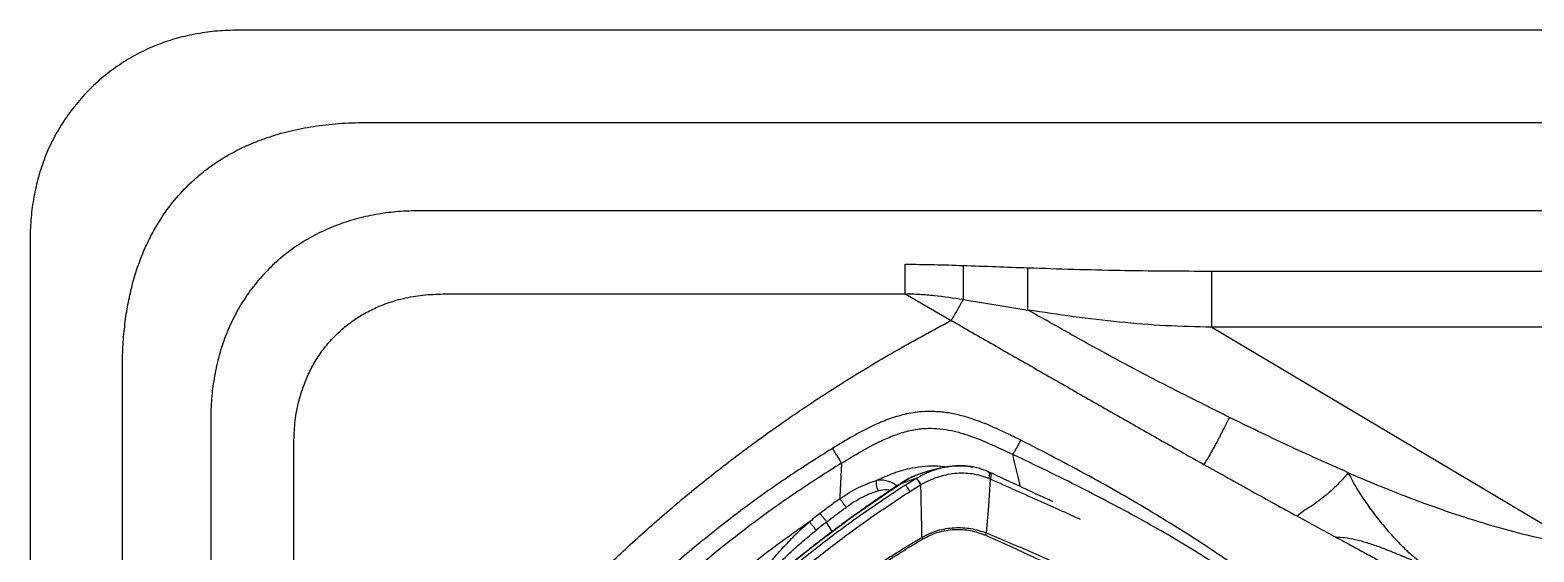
# Model space of a CAD drawing. Extents: x 400 to 501, y 484 to 634.
# Drawn here: x 400.3 to 422.01, y 589.31 to 596.84 of the extents above; entities that cross this region are included whole.
import ezdxf

# ---------------------------------------------------------------- set-up
doc = ezdxf.new("R2010")
doc.units = 0
doc.header["$MEASUREMENT"] = 0
doc.layers.add('1', color=4, linetype='Continuous')
doc.layers.add('DIM', color=3, linetype='Continuous')
doc.layers.add('GEOMETRY', color=3, linetype='Continuous', lineweight=25)

# ---------------------------------------------------------------- blocks, each defined once
blk = doc.blocks.new('2026 GRANDEE')
at = {"layer": '1', "color": 4, "ltscale": 16}
for p, q in [((47.123, 0), (-47.123, 0)), ((-50.123, -3), (-50.123, -88.174))]:
    blk.add_line(p, q, dxfattribs=at)
blk.add_open_spline([(-47.123, 0), (-47.221, -0.003), (-47.418, -0.008), (-47.71, -0.05), (-47.998, -0.113), (-48.278, -0.204), (-48.547, -0.325), (-48.802, -0.474), (-49.042, -0.649), (-49.264, -0.847), (-49.463, -1.069), (-49.639, -1.308), (-49.79, -1.564), (-49.913, -1.834), (-50.005, -2.116), (-50.071, -2.406), (-50.114, -2.701), (-50.12, -2.9), (-50.123, -3)], degree=3, knots=[0, 0, 0, 0, 0.062366, 0.124638, 0.186644, 0.248523, 0.310634, 0.37302, 0.435572, 0.498279, 0.561143, 0.623946, 0.686467, 0.748826, 0.811278, 0.874006, 0.936971, 1, 1, 1, 1], dxfattribs=at)
at = {"layer": 'GEOMETRY', "ltscale": 16}
for p, q in [((-45.241, -1.332), (45.241, -1.332)), ((-14.117, -2.607), (-44.506, -2.607)), ((-33.069, -3.477), (-14.815, -3.477)), ((-44.166, -3.807), (-37.495, -3.807)), ((-37.495, -3.807), (-36.829, -4.189)), ((-33.069, -4.285), (-27.758, -7.441)), ((-25.833, -4.285), (-33.069, -4.285)), ((-47.516, -5.616), (-47.516, -41.246)), ((-46.315, -12.676), (-46.315, -5.957)), ((-37.552, -6.539), (-37.333, -6.465)), ((-37.495, -6.563), (-37.338, -6.467)), ((-36.987, -6.32), (-37.162, -6.365)), ((-36.976, -6.319), (-36.991, -6.321)), ((-36.271, -6.382), (-36.294, -6.371)), ((-36.289, -6.466), (-36.265, -6.476)), ((-37.425, -6.655), (-37.271, -6.561)), ((-38.547, -7.235), (-38.628, -7.097)), ((-37.255, -7.319), (-37.242, -7.344)), ((-36.322, -7.255), (-36.336, -7.286))]:
    blk.add_line(p, q, dxfattribs=at)
at = {"layer": 'GEOMETRY'}
blk.add_line((-48.791, -86.292), (-48.791, -4.882), dxfattribs=at)
at = {"layer": 'GEOMETRY', "ltscale": 16, "flags": 128}
for points in [[(-36.265, -6.476), (-36.293, -6.866), (-36.322, -7.255)], [(-36.31, -6.368), (-36.3, -6.369), (-36.291, -6.374), (-36.284, -6.382), (-36.28, -6.394), (-36.278, -6.41), (-36.279, -6.427), (-36.283, -6.446), (-36.289, -6.466)], [(-37.558, -6.54), (-37.557, -6.539), (-37.552, -6.539)]]:
    blk.add_lwpolyline(points, dxfattribs=at)
at = {"layer": 'GEOMETRY', "ltscale": 16}
for centre, radius, start, end in [((-37.551, -6.693), 0.316, 25.4039, 46.3992), ((-37.728, -6.812), 0.341, 27.4344, 46.8867)]:
    blk.add_arc(centre, radius, start, end, dxfattribs=at)
at = {"layer": 'GEOMETRY'}
blk.add_open_spline([(-48.791, -4.882), (-48.789, -4.779), (-48.786, -4.577), (-48.761, -4.28), (-48.72, -3.995), (-48.663, -3.724), (-48.591, -3.471), (-48.505, -3.237), (-48.408, -3.021), (-48.277, -2.779), (-48.102, -2.52), (-47.894, -2.284), (-47.692, -2.099), (-47.506, -1.954), (-47.325, -1.837), (-47.154, -1.742), (-46.995, -1.665), (-46.83, -1.596), (-46.61, -1.519), (-46.331, -1.442), (-45.985, -1.378), (-45.619, -1.339), (-45.369, -1.334), (-45.241, -1.332)], degree=3, knots=[0, 0, 0, 0, 0.054174, 0.106271, 0.156471, 0.204975, 0.252004, 0.294371, 0.335763, 0.376405, 0.438566, 0.499996, 0.54097, 0.582128, 0.623756, 0.654181, 0.684999, 0.716306, 0.748196, 0.807154, 0.868505, 0.932665, 1, 1, 1, 1], dxfattribs=at)
at = {"layer": 'GEOMETRY', "ltscale": 16}
for points, knots in [([(-44.506, -2.607), (-44.606, -2.609), (-44.804, -2.614), (-45.1, -2.651), (-45.39, -2.713), (-45.676, -2.804), (-45.95, -2.921), (-46.212, -3.068), (-46.457, -3.241), (-46.681, -3.442), (-46.881, -3.666), (-47.055, -3.91), (-47.202, -4.172), (-47.319, -4.447), (-47.409, -4.732), (-47.471, -5.023), (-47.509, -5.319), (-47.514, -5.517), (-47.516, -5.616)], [0, 0, 0, 0, 0.062674, 0.124107, 0.187097, 0.248918, 0.312022, 0.374264, 0.43726, 0.499948, 0.562636, 0.625644, 0.687891, 0.751001, 0.812821, 0.875822, 0.937266, 1, 1, 1, 1]), ([(-37.495, -3.377), (-37.354, -3.379), (-37.075, -3.381), (-36.796, -3.391), (-36.657, -3.396)], [0, 0, 0, 0, 0.501098, 1, 1, 1, 1]), ([(-37.495, -3.807), (-37.495, -3.764), (-37.495, -3.678), (-37.495, -3.558), (-37.495, -3.452), (-37.495, -3.402), (-37.495, -3.377)], [0, 0, 0, 0, 0.250001, 0.5, 0.749999, 1, 1, 1, 1]), ([(-36.657, -3.396), (-36.5, -3.401), (-36.188, -3.412), (-35.876, -3.424), (-35.721, -3.429)], [0, 0, 0, 0, 0.503914, 1, 1, 1, 1]), ([(-36.657, -3.396), (-36.657, -3.425), (-36.657, -3.483), (-36.657, -3.58), (-36.657, -3.667), (-36.657, -3.737), (-36.657, -3.812), (-36.657, -3.862), (-36.657, -3.887)], [0, 0, 0, 0, 0.265884, 0.516211, 0.635192, 0.752326, 0.871899, 1, 1, 1, 1]), ([(-35.721, -3.429), (-35.281, -3.443), (-34.398, -3.471), (-33.513, -3.475), (-33.069, -3.477)], [0, 0, 0, 0, 0.498138, 1, 1, 1, 1]), ([(-35.721, -4.039), (-35.721, -4.006), (-35.721, -3.945), (-35.721, -3.851), (-35.721, -3.764), (-35.721, -3.685), (-35.721, -3.612), (-35.721, -3.521), (-35.721, -3.466), (-35.721, -3.429)], [0, 0, 0, 0, 0.127537, 0.245978, 0.362198, 0.480886, 0.604332, 0.732872, 1, 1, 1, 1]), ([(-33.069, -4.285), (-33.069, -4.244), (-33.069, -4.162), (-33.069, -4.043), (-33.069, -3.928), (-33.069, -3.819), (-33.069, -3.717), (-33.069, -3.626), (-33.069, -3.544), (-33.069, -3.499), (-33.069, -3.477)], [0, 0, 0, 0, 0.125001, 0.250001, 0.375, 0.5, 0.625, 0.749999, 0.874999, 1, 1, 1, 1]), ([(-46.315, -5.957), (-46.313, -5.861), (-46.307, -5.669), (-46.257, -5.387), (-46.182, -5.136), (-46.088, -4.92), (-45.984, -4.734), (-45.86, -4.562), (-45.719, -4.404), (-45.561, -4.262), (-45.389, -4.139), (-45.203, -4.035), (-44.986, -3.941), (-44.736, -3.866), (-44.454, -3.816), (-44.262, -3.81), (-44.166, -3.807)], [0, 0, 0, 0, 0.084611, 0.16836, 0.251296, 0.313988, 0.375847, 0.438067, 0.499995, 0.561912, 0.624136, 0.685996, 0.748695, 0.83163, 0.915352, 1, 1, 1, 1]), ([(-36.657, -3.887), (-36.796, -3.868), (-37.004, -3.839), (-37.284, -3.813), (-37.424, -3.809), (-37.495, -3.807)], [0, 0, 0, 0, 0.501143, 0.750439, 1, 1, 1, 1]), ([(-36.657, -3.887), (-36.686, -3.938), (-36.742, -4.036), (-36.801, -4.139), (-36.829, -4.189)], [0, 0, 0, 0, 0.51397, 1, 1, 1, 1]), ([(-36.657, -3.887), (-36.499, -3.912), (-36.187, -3.961), (-35.876, -4.013), (-35.721, -4.039)], [0, 0, 0, 0, 0.503371, 1, 1, 1, 1]), ([(-33.069, -4.285), (-33.291, -4.281), (-33.736, -4.272), (-34.401, -4.215), (-35.064, -4.139), (-35.502, -4.072), (-35.721, -4.039)], [0, 0, 0, 0, 0.249151, 0.49929, 0.749669, 1, 1, 1, 1]), ([(-32.814, -5.587), (-33.059, -5.464), (-33.55, -5.22), (-34.28, -4.841), (-35.003, -4.446), (-35.481, -4.174), (-35.721, -4.039)], [0, 0, 0, 0, 0.250147, 0.499911, 0.749382, 1, 1, 1, 1]), ([(-45.951, -13.311), (-45.803, -13.036), (-45.509, -12.489), (-45.136, -11.875), (-44.866, -11.453), (-44.707, -11.213), (-44.542, -10.97), (-44.361, -10.711), (-44.026, -10.247), (-43.521, -9.595), (-42.835, -8.795), (-42.179, -8.105), (-41.567, -7.515), (-41.008, -7.013), (-40.533, -6.617), (-40.15, -6.314), (-39.866, -6.098), (-39.583, -5.889), (-39.315, -5.698), (-38.906, -5.416), (-38.343, -5.05), (-37.599, -4.603), (-37.087, -4.327), (-36.829, -4.189)], [0, 0, 0, 0, 0.071478, 0.142152, 0.164219, 0.186221, 0.208164, 0.23124, 0.25853, 0.33935, 0.419742, 0.49991, 0.55706, 0.614293, 0.671682, 0.698814, 0.726004, 0.753262, 0.779402, 0.801319, 0.866902, 0.933096, 1, 1, 1, 1]), ([(-36.829, -4.189), (-36.626, -4.305), (-36.22, -4.538), (-35.61, -4.887), (-35, -5.236), (-34.39, -5.584), (-33.783, -5.929), (-33.383, -6.154), (-33.183, -6.266)], [0, 0, 0, 0, 0.166439, 0.333203, 0.499914, 0.666847, 0.833939, 1, 1, 1, 1]), ([(-35.826, -5.917), (-35.896, -5.882), (-36.039, -5.811), (-36.26, -5.709), (-36.474, -5.624), (-36.678, -5.561), (-36.868, -5.52), (-37.062, -5.5), (-37.275, -5.503), (-37.501, -5.539), (-37.733, -5.61), (-37.985, -5.716), (-38.254, -5.859), (-38.447, -5.976), (-38.543, -6.035)], [0, 0, 0, 0, 0.081028, 0.164915, 0.251203, 0.317709, 0.384828, 0.451901, 0.518052, 0.603698, 0.686507, 0.767013, 0.884374, 1, 1, 1, 1]), ([(-32.814, -5.587), (-32.839, -5.637), (-32.894, -5.747), (-32.971, -5.897), (-33.047, -6.036), (-33.114, -6.155), (-33.16, -6.23), (-33.183, -6.266)], [0, 0, 0, 0, 0.221955, 0.478075, 0.655493, 0.830903, 1, 1, 1, 1]), ([(-31.099, -6.385), (-31.393, -6.255), (-31.969, -5.999), (-32.536, -5.722), (-32.814, -5.587)], [0, 0, 0, 0, 0.5098488, 1, 1, 1, 1]), ([(-38.412, -6.248), (-38.319, -6.191), (-38.134, -6.078), (-37.88, -5.942), (-37.651, -5.843), (-37.448, -5.779), (-37.254, -5.746), (-37.073, -5.742), (-36.907, -5.76), (-36.74, -5.795), (-36.52, -5.863), (-36.253, -5.973), (-36.045, -6.072), (-35.941, -6.121)], [0, 0, 0, 0, 0.123516, 0.244844, 0.32506, 0.404783, 0.48493, 0.5463, 0.609148, 0.673442, 0.738865, 0.870032, 1, 1, 1, 1]), ([(-38.543, -6.035), (-38.759, -6.171), (-39.195, -6.447), (-39.833, -6.902), (-40.461, -7.393), (-41.073, -7.921), (-41.661, -8.48), (-42.22, -9.069), (-42.748, -9.68), (-43.239, -10.309), (-43.694, -10.946), (-43.969, -11.381), (-44.105, -11.597)], [0, 0, 0, 0, 0.096388, 0.195023, 0.295826, 0.397716, 0.500085, 0.602465, 0.704379, 0.805192, 0.903705, 1, 1, 1, 1]), ([(-38.543, -6.035), (-38.529, -6.058), (-38.501, -6.103), (-38.463, -6.165), (-38.431, -6.217), (-38.418, -6.238), (-38.412, -6.248)], [0, 0, 0, 0, 0.249999, 0.5, 0.750001, 1, 1, 1, 1]), ([(-35.941, -6.121), (-35.935, -6.112), (-35.921, -6.094), (-35.892, -6.045), (-35.86, -5.986), (-35.837, -5.94), (-35.826, -5.917)], [0, 0, 0, 0, 0.249999, 0.5, 0.750001, 1, 1, 1, 1]), ([(-32.434, -7.943), (-32.541, -7.865), (-32.756, -7.709), (-33.12, -7.463), (-33.512, -7.21), (-33.932, -6.952), (-34.376, -6.691), (-34.843, -6.43), (-35.327, -6.171), (-35.659, -6.002), (-35.826, -5.917)], [0, 0, 0, 0, 0.118902, 0.2390828, 0.3605966, 0.4843161, 0.6101208, 0.7379157, 0.8680111, 1, 1, 1, 1]), ([(-38.412, -6.248), (-38.625, -6.382), (-39.054, -6.654), (-39.682, -7.103), (-40.302, -7.587), (-40.904, -8.107), (-41.483, -8.658), (-42.034, -9.238), (-42.554, -9.84), (-43.038, -10.459), (-43.486, -11.086), (-43.758, -11.516), (-43.892, -11.728)], [0, 0, 0, 0, 0.096434, 0.195093, 0.295893, 0.397757, 0.500085, 0.602425, 0.704313, 0.805122, 0.903658, 1, 1, 1, 1]), ([(-38.412, -6.248), (-38.416, -6.334), (-38.425, -6.505), (-38.433, -6.677), (-38.437, -6.763)], [0, 0, 0, 0, 0.500062, 1, 1, 1, 1]), ([(-37.907, -6.497), (-37.825, -6.46), (-37.659, -6.384), (-37.422, -6.317), (-37.205, -6.287), (-37.036, -6.283), (-36.931, -6.296), (-36.889, -6.302)], [0, 0, 0, 0, 0.256405, 0.519052, 0.69817, 0.879829, 1, 1, 1, 1]), ([(-37.333, -6.465), (-37.293, -6.442), (-37.212, -6.397), (-37.084, -6.347), (-36.953, -6.31), (-36.82, -6.288), (-36.687, -6.283), (-36.585, -6.289), (-36.531, -6.301), (-36.519, -6.304)], [0, 0, 0, 0, 0.158152, 0.317095, 0.4750197, 0.6337606, 0.793729, 0.9531188, 1, 1, 1, 1]), ([(-36.294, -6.371), (-36.348, -6.35), (-36.456, -6.307), (-36.633, -6.282), (-36.808, -6.283), (-36.922, -6.307), (-36.976, -6.319)], [0, 0, 0, 0, 0.256933, 0.51337, 0.768549, 1, 1, 1, 1]), ([(-32.589, -7.994), (-32.693, -7.921), (-32.903, -7.774), (-33.261, -7.545), (-33.647, -7.311), (-34.062, -7.075), (-34.503, -6.836), (-34.965, -6.597), (-35.446, -6.358), (-35.775, -6.2), (-35.941, -6.121)], [0, 0, 0, 0, 0.1179429, 0.2372812, 0.3581462, 0.4814957, 0.6072978, 0.7355298, 0.8665569, 1, 1, 1, 1]), ([(-35.828, -6.587), (-35.841, -6.533), (-35.88, -6.38), (-35.917, -6.223), (-35.941, -6.121)], [0, 0, 0, 0, 0.349914, 1, 1, 1, 1]), ([(-33.183, -6.266), (-33.066, -6.332), (-32.834, -6.462), (-32.492, -6.652), (-32.157, -6.836), (-31.941, -6.954), (-31.834, -7.013)], [0, 0, 0, 0, 0.253528, 0.504061, 0.75426, 1, 1, 1, 1]), ([(-38.437, -6.763), (-38.393, -6.734), (-38.306, -6.675), (-38.171, -6.6), (-38.036, -6.538), (-37.949, -6.51), (-37.907, -6.497)], [0, 0, 0, 0, 0.257588, 0.514856, 0.763832, 1, 1, 1, 1]), ([(-37.907, -6.497), (-37.908, -6.501), (-37.911, -6.51), (-37.913, -6.527), (-37.913, -6.547), (-37.911, -6.568), (-37.906, -6.59), (-37.899, -6.611), (-37.89, -6.631), (-37.883, -6.642), (-37.88, -6.648)], [0, 0, 0, 0, 0.125, 0.250001, 0.375001, 0.5, 0.624999, 0.749999, 0.875, 1, 1, 1, 1]), ([(-37.612, -6.576), (-37.632, -6.563), (-37.677, -6.531), (-37.752, -6.504), (-37.831, -6.489), (-37.882, -6.495), (-37.907, -6.497)], [0, 0, 0, 0, 0.201012, 0.474608, 0.740329, 1, 1, 1, 1]), ([(-37.163, -6.365), (-37.232, -6.386), (-37.37, -6.427), (-37.495, -6.502), (-37.558, -6.54)], [0, 0, 0, 0, 0.502105, 1, 1, 1, 1]), ([(-37.552, -6.539), (-37.512, -6.513), (-37.431, -6.463), (-37.301, -6.407), (-37.211, -6.375), (-37.164, -6.366), (-37.162, -6.365)], [0, 0, 0, 0, 0.3283437, 0.6551581, 0.9841428, 1, 1, 1, 1]), ([(-37.338, -6.467), (-37.337, -6.467), (-37.336, -6.466), (-37.334, -6.465), (-37.333, -6.465)], [0, 0, 0, 0, 0.56, 1, 1, 1, 1]), ([(-37.338, -6.467), (-37.335, -6.469), (-37.331, -6.472), (-37.32, -6.484), (-37.311, -6.496), (-37.301, -6.511), (-37.287, -6.532), (-37.277, -6.549), (-37.271, -6.561)], [0, 0, 0, 0, 0.239155, 0.368166, 0.499999, 0.631832, 0.760844, 1, 1, 1, 1]), ([(-37.266, -6.558), (-37.227, -6.537), (-37.15, -6.495), (-37.028, -6.447), (-36.904, -6.412), (-36.777, -6.392), (-36.65, -6.386), (-36.525, -6.397), (-36.402, -6.422), (-36.327, -6.451), (-36.289, -6.466)], [0, 0, 0, 0, 0.1237325, 0.2483157, 0.3718249, 0.4957948, 0.6209021, 0.7461081, 0.872828, 1, 1, 1, 1]), ([(-35.362, -6.804), (-35.38, -6.796), (-35.482, -6.748), (-35.684, -6.654), (-35.968, -6.522), (-36.171, -6.428), (-36.272, -6.381)], [0, 0, 0, 0, 0.063188, 0.358303, 0.680272, 1, 1, 1, 1]), ([(-36.272, -6.382), (-36.271, -6.382), (-36.266, -6.384), (-36.261, -6.392), (-36.256, -6.404), (-36.254, -6.421), (-36.255, -6.439), (-36.259, -6.458), (-36.263, -6.47), (-36.265, -6.476)], [0, 0, 0, 0, 0.055844, 0.216017, 0.380197, 0.544377, 0.704549, 0.857262, 1, 1, 1, 1]), ([(-36.265, -6.476), (-36.14, -6.532), (-35.89, -6.643), (-35.533, -6.801), (-35.224, -6.938), (-35.044, -7.021), (-34.969, -7.055)], [0, 0, 0, 0, 0.271761, 0.542766, 0.812351, 1, 1, 1, 1]), ([(-31.099, -6.385), (-31.135, -6.428), (-31.206, -6.512), (-31.318, -6.622), (-31.424, -6.715), (-31.531, -6.798), (-31.637, -6.87), (-31.738, -6.935), (-31.804, -6.988), (-31.834, -7.013)], [0, 0, 0, 0, 0.15981, 0.309831, 0.450251, 0.580605, 0.738995, 0.880321, 1, 1, 1, 1]), ([(-31.099, -6.385), (-30.915, -6.463), (-30.549, -6.618), (-29.993, -6.832), (-29.434, -7.026), (-28.874, -7.195), (-28.316, -7.337), (-27.943, -7.406), (-27.758, -7.441)], [0, 0, 0, 0, 0.170348, 0.339883, 0.508825, 0.675728, 0.839554, 1, 1, 1, 1]), ([(-29.992, -7.721), (-30.034, -7.692), (-30.118, -7.635), (-30.257, -7.509), (-30.402, -7.362), (-30.549, -7.196), (-30.696, -7.014), (-30.84, -6.818), (-30.978, -6.609), (-31.058, -6.46), (-31.099, -6.385)], [0, 0, 0, 0, 0.1228576, 0.2467464, 0.3715109, 0.4965506, 0.6219281, 0.7475062, 0.8735949, 1, 1, 1, 1]), ([(-43.189, -12.392), (-43.067, -12.198), (-42.824, -11.812), (-42.432, -11.25), (-42.021, -10.702), (-41.59, -10.17), (-41.139, -9.653), (-40.669, -9.154), (-40.181, -8.673), (-39.677, -8.211), (-39.155, -7.767), (-38.617, -7.344), (-38.065, -6.939), (-37.685, -6.688), (-37.495, -6.563)], [0, 0, 0, 0, 0.083512, 0.166712, 0.249853, 0.333077, 0.416479, 0.499832, 0.583025, 0.666209, 0.749518, 0.832976, 0.916394, 1, 1, 1, 1]), ([(-43.092, -12.457), (-42.946, -12.226), (-42.655, -11.766), (-42.178, -11.101), (-41.674, -10.456), (-41.141, -9.834), (-40.613, -9.269), (-40.096, -8.758), (-39.594, -8.297), (-39.076, -7.855), (-38.541, -7.433), (-37.992, -7.029), (-37.614, -6.78), (-37.425, -6.655)], [0, 0, 0, 0, 0.100069, 0.199912, 0.299747, 0.399786, 0.499827, 0.583023, 0.66622, 0.749552, 0.833045, 0.916507, 1, 1, 1, 1]), ([(-37.558, -6.54), (-37.636, -6.592), (-37.783, -6.689), (-37.989, -6.831), (-38.169, -6.958), (-38.324, -7.069), (-38.453, -7.164), (-38.561, -7.245), (-38.671, -7.328), (-38.801, -7.429), (-38.967, -7.559), (-39.162, -7.716), (-39.388, -7.903), (-39.641, -8.12), (-39.817, -8.279), (-39.91, -8.363)], [0, 0, 0, 0, 0.0944, 0.178601, 0.252617, 0.316526, 0.370349, 0.414102, 0.452694, 0.509417, 0.579905, 0.664168, 0.762233, 0.874151, 1, 1, 1, 1]), ([(-39.908, -8.362), (-39.722, -8.196), (-39.35, -7.865), (-38.768, -7.399), (-38.17, -6.953), (-37.758, -6.677), (-37.552, -6.539)], [0, 0, 0, 0, 0.250036, 0.49971, 0.749502, 1, 1, 1, 1]), ([(-37.88, -6.648), (-37.917, -6.659), (-37.992, -6.683), (-38.109, -6.738), (-38.23, -6.807), (-38.307, -6.86), (-38.347, -6.887)], [0, 0, 0, 0, 0.231516, 0.476316, 0.733801, 1, 1, 1, 1]), ([(-37.709, -6.641), (-37.724, -6.638), (-37.783, -6.627), (-37.839, -6.639), (-37.88, -6.648)], [0, 0, 0, 0, 0.254221, 1, 1, 1, 1]), ([(-37.271, -6.561), (-37.27, -6.56), (-37.268, -6.559), (-37.267, -6.558), (-37.266, -6.558)], [0, 0, 0, 0, 0.56, 1, 1, 1, 1]), ([(-37.271, -6.561), (-37.268, -6.687), (-37.266, -6.814), (-37.263, -6.945), (-37.263, -6.962), (-37.261, -7.025), (-37.259, -7.146), (-37.256, -7.256), (-37.255, -7.319)], [0, 0, 0, 0, 0.500044, 0.502112, 0.51916, 0.567196, 0.750022, 1, 1, 1, 1]), ([(-38.437, -6.763), (-38.487, -6.798), (-38.586, -6.869), (-38.681, -6.943), (-38.728, -6.979)], [0, 0, 0, 0, 0.506626, 1, 1, 1, 1]), ([(-38.628, -7.097), (-38.582, -7.061), (-38.49, -6.99), (-38.395, -6.921), (-38.347, -6.887)], [0, 0, 0, 0, 0.501779, 1, 1, 1, 1]), ([(-38.347, -6.887), (-38.35, -6.881), (-38.357, -6.87), (-38.369, -6.852), (-38.382, -6.833), (-38.395, -6.814), (-38.408, -6.797), (-38.42, -6.782), (-38.43, -6.77), (-38.435, -6.765), (-38.437, -6.763)], [0, 0, 0, 0, 0.125, 0.250001, 0.375001, 0.5, 0.624999, 0.749999, 0.875, 1, 1, 1, 1]), ([(-38.88, -7.098), (-39.083, -7.241), (-39.486, -7.527), (-40.065, -7.99), (-40.622, -8.476), (-41.155, -8.985), (-41.664, -9.518), (-42.15, -10.075), (-42.613, -10.654), (-42.899, -11.057), (-43.042, -11.26)], [0, 0, 0, 0, 0.125663, 0.250769, 0.375483, 0.499993, 0.624505, 0.749222, 0.874332, 1, 1, 1, 1]), ([(-39.566, -7.847), (-39.515, -7.779), (-39.412, -7.642), (-39.243, -7.451), (-39.067, -7.266), (-38.943, -7.154), (-38.88, -7.098)], [0, 0, 0, 0, 0.2487828, 0.4980364, 0.7482769, 1, 1, 1, 1]), ([(-38.728, -6.979), (-38.754, -6.999), (-38.805, -7.038), (-38.855, -7.078), (-38.88, -7.098)], [0, 0, 0, 0, 0.500384, 1, 1, 1, 1]), ([(-38.78, -7.215), (-38.783, -7.21), (-38.79, -7.199), (-38.803, -7.181), (-38.817, -7.162), (-38.832, -7.145), (-38.846, -7.128), (-38.86, -7.115), (-38.872, -7.104), (-38.877, -7.1), (-38.88, -7.098)], [0, 0, 0, 0, 0.125001, 0.250001, 0.375001, 0.5, 0.624999, 0.749999, 0.874999, 1, 1, 1, 1]), ([(-38.628, -7.097), (-38.654, -7.117), (-38.704, -7.156), (-38.754, -7.196), (-38.78, -7.215)], [0, 0, 0, 0, 0.500389, 1, 1, 1, 1]), ([(-38.728, -6.979), (-38.725, -6.981), (-38.719, -6.985), (-38.707, -6.996), (-38.694, -7.01), (-38.679, -7.026), (-38.665, -7.044), (-38.651, -7.062), (-38.638, -7.081), (-38.632, -7.091), (-38.628, -7.097)], [0, 0, 0, 0, 0.1250005, 0.2500012, 0.3750009, 0.5, 0.6249992, 0.7499988, 0.8749995, 1, 1, 1, 1]), ([(-31.834, -7.013), (-31.739, -7.064), (-31.551, -7.167), (-31.371, -7.264), (-31.281, -7.313)], [0, 0, 0, 0, 0.5013184, 1, 1, 1, 1]), ([(-42.455, -12.668), (-42.33, -12.449), (-42.079, -12.011), (-41.664, -11.375), (-41.22, -10.761), (-40.745, -10.175), (-40.239, -9.618), (-39.697, -9.094), (-39.123, -8.603), (-38.522, -8.143), (-37.9, -7.711), (-37.47, -7.449), (-37.255, -7.319)], [0, 0, 0, 0, 0.100262, 0.200594, 0.3008419, 0.4004929, 0.4997617, 0.5991068, 0.6990092, 0.7993777, 0.8996698, 1, 1, 1, 1]), ([(-42.431, -12.681), (-42.353, -12.545), (-42.206, -12.285), (-41.985, -11.922), (-41.779, -11.603), (-41.591, -11.327), (-41.425, -11.092), (-41.282, -10.898), (-41.18, -10.763), (-41.113, -10.676), (-41.074, -10.627), (-41.023, -10.563), (-40.958, -10.481), (-40.874, -10.378), (-40.789, -10.277), (-40.644, -10.106), (-40.486, -9.928), (-40.335, -9.766), (-40.268, -9.696), (-40.238, -9.665), (-40.225, -9.652), (-40.22, -9.646), (-40.217, -9.643), (-40.216, -9.642), (-40.215, -9.641), (-40.215, -9.641), (-40.215, -9.641), (-40.215, -9.641), (-40.215, -9.641), (-40.215, -9.641), (-40.214, -9.64), (-40.212, -9.638), (-40.202, -9.627), (-40.179, -9.604), (-40.141, -9.565), (-40.08, -9.504), (-39.993, -9.418), (-39.876, -9.306), (-39.773, -9.209), (-39.692, -9.135), (-39.642, -9.09), (-39.59, -9.042), (-39.534, -8.994), (-39.477, -8.943), (-39.416, -8.891), (-39.355, -8.838), (-39.154, -8.669), (-38.807, -8.391), (-38.3, -8.021), (-37.779, -7.668), (-37.421, -7.452), (-37.242, -7.344)], [0, 0, 0, 0, 0.062481, 0.118844, 0.169135, 0.213352, 0.251461, 0.283422, 0.309236, 0.318658, 0.3269, 0.333965, 0.351242, 0.368824, 0.386373, 0.403893, 0.457678, 0.481272, 0.491642, 0.496202, 0.498209, 0.499091, 0.49948, 0.499651, 0.499785, 0.499785, 0.499785, 0.499787, 0.499791, 0.499809, 0.499878, 0.500152, 0.501246, 0.505611, 0.512881, 0.523059, 0.53994, 0.561408, 0.587481, 0.596044, 0.605011, 0.61438, 0.624154, 0.634334, 0.64492, 0.655914, 0.66648, 0.749216, 0.832806, 0.916374, 1, 1, 1, 1]), ([(-39.51, -7.899), (-39.453, -7.838), (-39.339, -7.715), (-39.158, -7.542), (-38.973, -7.373), (-38.844, -7.268), (-38.78, -7.215)], [0, 0, 0, 0, 0.249009, 0.498781, 0.74915, 1, 1, 1, 1]), ([(-37.255, -7.319), (-37.218, -7.299), (-37.144, -7.26), (-37.026, -7.218), (-36.906, -7.19), (-36.785, -7.177), (-36.664, -7.177), (-36.546, -7.19), (-36.431, -7.216), (-36.358, -7.242), (-36.322, -7.255)], [0, 0, 0, 0, 0.125246, 0.2498894, 0.3750583, 0.4994472, 0.6244388, 0.7490055, 0.873563, 1, 1, 1, 1]), ([(-37.242, -7.344), (-37.206, -7.324), (-37.134, -7.285), (-37.02, -7.243), (-36.903, -7.215), (-36.785, -7.202), (-36.667, -7.203), (-36.553, -7.218), (-36.441, -7.244), (-36.371, -7.272), (-36.336, -7.286)], [0, 0, 0, 0, 0.124909, 0.249366, 0.374618, 0.499197, 0.624504, 0.749327, 0.874058, 1, 1, 1, 1]), ([(-36.336, -7.286), (-36.22, -7.338), (-35.986, -7.441), (-35.646, -7.6), (-35.313, -7.759), (-34.991, -7.916), (-34.682, -8.067), (-34.414, -8.198), (-34.188, -8.304), (-34.002, -8.387), (-33.838, -8.454), (-33.7, -8.501), (-33.588, -8.53), (-33.5, -8.543), (-33.431, -8.544), (-33.399, -8.537), (-33.383, -8.534)], [0, 0, 0, 0, 0.082411, 0.164951, 0.247638, 0.330248, 0.412935, 0.496232, 0.559503, 0.622548, 0.685579, 0.749219, 0.81255, 0.875197, 0.937632, 1, 1, 1, 1]), ([(-36.322, -7.255), (-36.202, -7.305), (-35.961, -7.405), (-35.609, -7.557), (-35.265, -7.707), (-34.932, -7.854), (-34.614, -7.996), (-34.34, -8.119), (-34.111, -8.219), (-33.926, -8.298), (-33.764, -8.362), (-33.631, -8.408), (-33.524, -8.44), (-33.442, -8.457), (-33.38, -8.465), (-33.352, -8.462), (-33.338, -8.461)], [0, 0, 0, 0, 0.082589, 0.165416, 0.24837, 0.331192, 0.414034, 0.497446, 0.560621, 0.623393, 0.686188, 0.749611, 0.812567, 0.875073, 0.937549, 1, 1, 1, 1]), ([(-31.281, -7.313), (-31.229, -7.341), (-31.124, -7.398), (-31.023, -7.453), (-30.973, -7.48)], [0, 0, 0, 0, 0.499176, 1, 1, 1, 1]), ([(-31.281, -7.313), (-31.238, -7.315), (-31.143, -7.32), (-30.992, -7.348), (-30.828, -7.393), (-30.637, -7.458), (-30.428, -7.541), (-30.207, -7.633), (-30.062, -7.692), (-29.992, -7.721)], [0, 0, 0, 0, 0.097795, 0.212829, 0.339596, 0.47343, 0.655894, 0.834613, 1, 1, 1, 1]), ([(-30.973, -7.48), (-30.904, -7.517), (-30.77, -7.59), (-30.583, -7.691), (-30.412, -7.783), (-30.239, -7.877), (-30.074, -7.967), (-29.916, -8.053), (-29.829, -8.1), (-29.786, -8.124)], [0, 0, 0, 0, 0.136386, 0.265034, 0.396186, 0.52204, 0.686185, 0.842234, 1, 1, 1, 1])]:
    blk.add_open_spline(points, degree=3, knots=knots, dxfattribs=at)

msp = doc.modelspace()

# ---------------------------------------------------------------- block references
at = {"layer": 'DIM'}
msp.add_blockref('2026 GRANDEE', (450.425, 596.84), dxfattribs=at)

doc.saveas('drawing.dxf')
